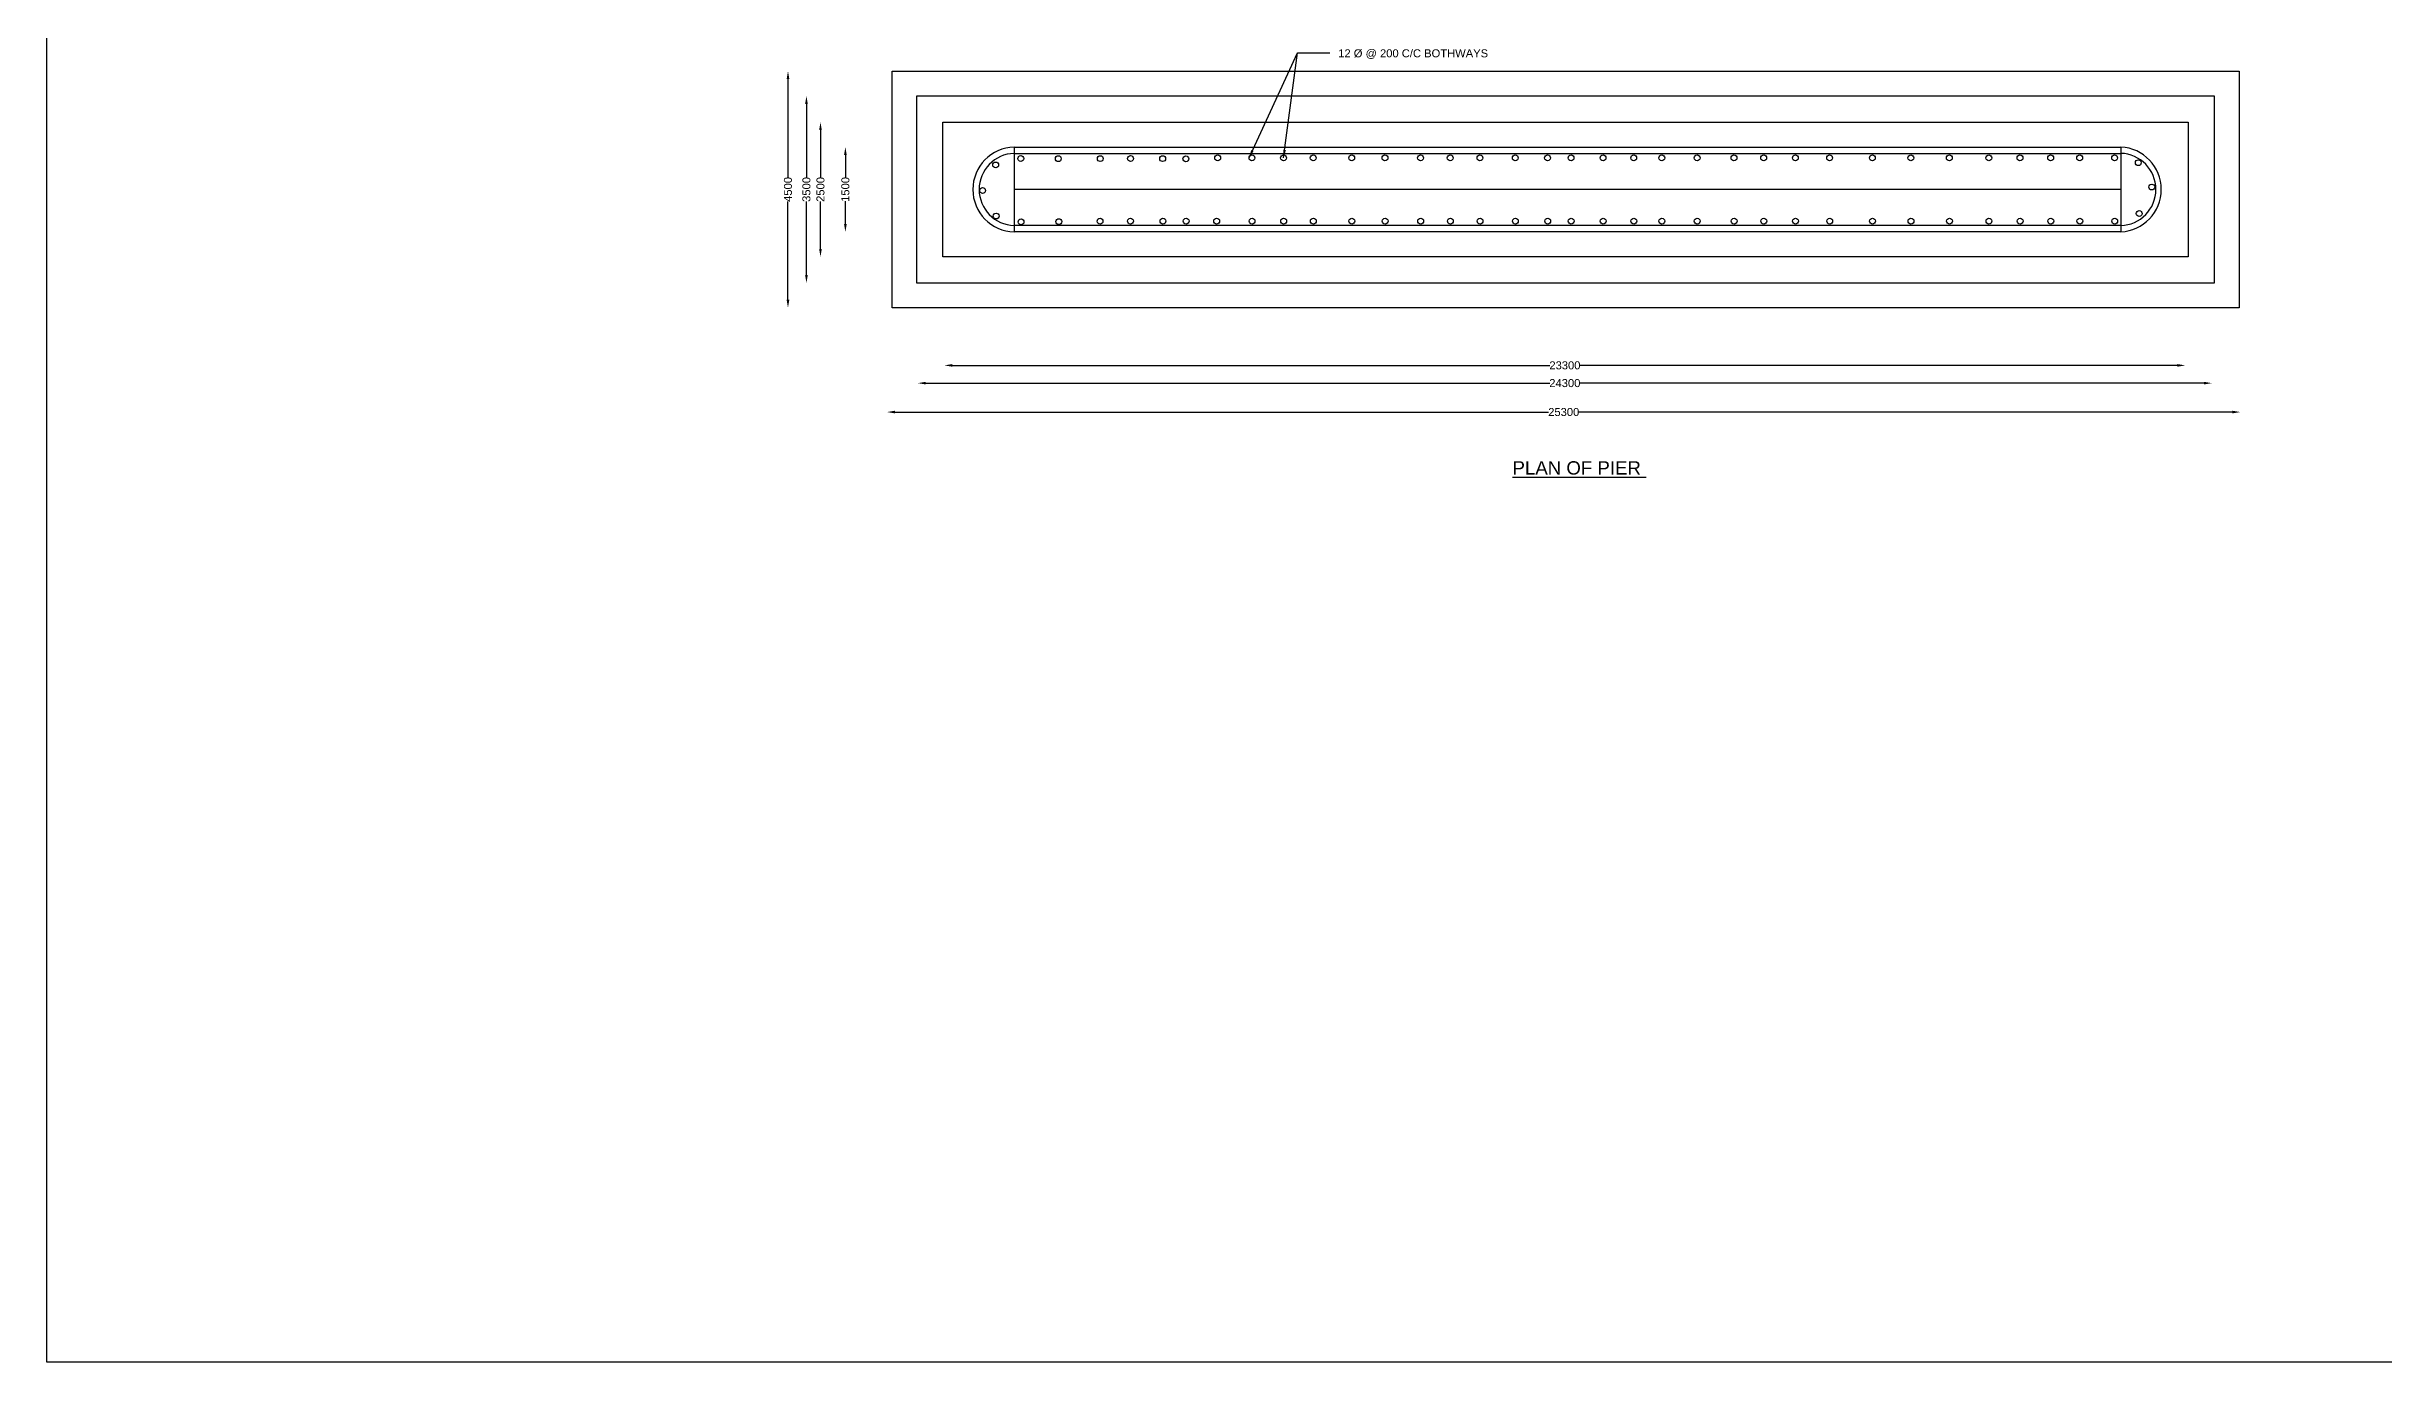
# Model space of a CAD drawing. Header units: millimetres. Extents: x 5124 to 2545511, y 2311 to 44415476.
# Drawn here: x 2477664 to 2521464, y 44369306 to 44393968 of the extents above; entities that cross this region are included whole.
import ezdxf

# ---------------------------------------------------------------- set-up
doc = ezdxf.new("R2010")
doc.units = ezdxf.units.MM
doc.header["$MEASUREMENT"] = 0
doc.layers.add('DRAWING', color=2, linetype='Continuous')
doc.layers.add('TEXT', color=7, linetype='Continuous')
doc.styles.get("Standard").update_dxf_attribs({"font": 'arial.ttf', "height": 150})
doc.dimstyles.get("Standard").update_dxf_attribs({"dimtxt": 150, "dimasz": 150, "dimexe": 0.18, "dimexo": 0.0625, "dimgap": 0.09, "dimtad": 0, "dimdec": 0, "dimzin": 0, "dimdsep": 46, "dimtxsty": 'Standard', "dimcen": 0.09, "dimse1": 1, "dimse2": 1, "dimadec": 0, "dimazin": 0, "dimtfac": 1, "dimtdec": 0, "dimtofl": 0, "dimtmove": 0, "dimatfit": 3, "dimfxl": 1, "dimtolj": 1, "dimtzin": 0, "dimarcsym": 0})

# ---------------------------------------------------------------- blocks, each defined once
blk = doc.blocks.new('*D94')
at = {"layer": 'Defpoints', "color": 0, "transparency": 16777216}
for p in [(2492635, 44392087), (2495798, 44392087), (2495798, 44390497)]:
    blk.add_point(p, dxfattribs=at)
at = {"layer": 'TEXT', "color": 0, "lineweight": -2, "transparency": 16777216}
for p, q in [((2492635, 44391937), (2492635, 44391509)), ((2492635, 44390647), (2492635, 44391075))]:
    blk.add_line(p, q, dxfattribs=at)
at = {"layer": 'TEXT', "color": 0, "transparency": 16777216}
for points in [[(2492610, 44391937), (2492660, 44391937), (2492635, 44392087)], [(2492610, 44390647), (2492660, 44390647), (2492635, 44390497)]]:
    blk.add_solid(points, dxfattribs=at)
at = {"layer": 'TEXT', "color": 0, "transparency": 16777216, "insert": (2492635, 44391292), "char_height": 150, "attachment_point": 5, "rotation": 90}
blk.add_mtext('\\A1;1500', dxfattribs=at)
blk = doc.blocks.new('*D95')
at = {"layer": 'Defpoints', "color": 0, "transparency": 16777216}
for p in [(2494464, 44392556), (2492168, 44390028), (2494464, 44390028)]:
    blk.add_point(p, dxfattribs=at)
at = {"layer": 'TEXT', "color": 0, "lineweight": -2, "transparency": 16777216}
for p, q in [((2492168, 44392406), (2492168, 44391517)), ((2492168, 44390178), (2492168, 44391067))]:
    blk.add_line(p, q, dxfattribs=at)
at = {"layer": 'TEXT', "color": 0, "transparency": 16777216}
for points in [[(2492143, 44392406), (2492193, 44392406), (2492168, 44392556)], [(2492143, 44390178), (2492193, 44390178), (2492168, 44390028)]]:
    blk.add_solid(points, dxfattribs=at)
at = {"layer": 'TEXT', "color": 0, "transparency": 16777216, "insert": (2492168, 44391292), "char_height": 150, "attachment_point": 5, "rotation": 90}
blk.add_mtext('\\A1;2500', dxfattribs=at)
blk = doc.blocks.new('*D96')
at = {"layer": 'Defpoints', "color": 0, "transparency": 16777216}
for p in [(2493974, 44393046), (2491905, 44389538), (2493974, 44389538)]:
    blk.add_point(p, dxfattribs=at)
at = {"layer": 'TEXT', "color": 0, "lineweight": -2, "transparency": 16777216}
for p, q in [((2491905, 44392896), (2491905, 44391516)), ((2491905, 44389688), (2491905, 44391068))]:
    blk.add_line(p, q, dxfattribs=at)
at = {"layer": 'TEXT', "color": 0, "transparency": 16777216}
for points in [[(2491880, 44392896), (2491930, 44392896), (2491905, 44393046)], [(2491880, 44389688), (2491930, 44389688), (2491905, 44389538)]]:
    blk.add_solid(points, dxfattribs=at)
at = {"layer": 'TEXT', "color": 0, "transparency": 16777216, "insert": (2491905, 44391292), "char_height": 150, "attachment_point": 5, "rotation": 90}
blk.add_mtext('\\A1;3500', dxfattribs=at)
blk = doc.blocks.new('*D97')
at = {"layer": 'Defpoints', "color": 0, "transparency": 16777216}
for p in [(2491559, 44393511), (2493509, 44393511), (2493509, 44389073)]:
    blk.add_point(p, dxfattribs=at)
at = {"layer": 'TEXT', "color": 0, "lineweight": -2, "transparency": 16777216}
for p, q in [((2491559, 44393361), (2491559, 44391519)), ((2491559, 44389223), (2491559, 44391065))]:
    blk.add_line(p, q, dxfattribs=at)
at = {"layer": 'TEXT', "color": 0, "transparency": 16777216}
for points in [[(2491534, 44393361), (2491584, 44393361), (2491559, 44393511)], [(2491534, 44389223), (2491584, 44389223), (2491559, 44389073)]]:
    blk.add_solid(points, dxfattribs=at)
at = {"layer": 'TEXT', "color": 0, "transparency": 16777216, "insert": (2491559, 44391292), "char_height": 150, "attachment_point": 5, "rotation": 90}
blk.add_mtext('\\A1;4500', dxfattribs=at)
blk = doc.blocks.new('*D98')
at = {"layer": 'Defpoints', "color": 0, "transparency": 16777216}
for p in [(2494490, 44388077), (2517755, 44388077), (2517755, 44387994)]:
    blk.add_point(p, dxfattribs=at)
at = {"layer": 'TEXT', "color": 0, "lineweight": -2, "transparency": 16777216}
for p, q in [((2494640, 44387994), (2505839, 44387994)), ((2517605, 44387994), (2506406, 44387994))]:
    blk.add_line(p, q, dxfattribs=at)
at = {"layer": 'TEXT', "color": 0, "transparency": 16777216}
for points in [[(2494640, 44388019), (2494640, 44387969), (2494490, 44387994)], [(2517605, 44388019), (2517605, 44387969), (2517755, 44387994)]]:
    blk.add_solid(points, dxfattribs=at)
at = {"layer": 'TEXT', "color": 0, "transparency": 16777216, "insert": (2506123, 44387994), "char_height": 150, "attachment_point": 5}
blk.add_mtext('\\A1;23300', dxfattribs=at)
blk = doc.blocks.new('*D99')
at = {"layer": 'Defpoints', "color": 0, "transparency": 16777216}
for p in [(2493993, 44387611), (2518251, 44387661), (2518251, 44387611)]:
    blk.add_point(p, dxfattribs=at)
at = {"layer": 'TEXT', "color": 0, "lineweight": -2, "transparency": 16777216}
for p, q in [((2494143, 44387661), (2505839, 44387661)), ((2518101, 44387661), (2506405, 44387661))]:
    blk.add_line(p, q, dxfattribs=at)
at = {"layer": 'TEXT', "color": 0, "transparency": 16777216}
for points in [[(2494143, 44387686), (2494143, 44387636), (2493993, 44387661)], [(2518101, 44387686), (2518101, 44387636), (2518251, 44387661)]]:
    blk.add_solid(points, dxfattribs=at)
at = {"layer": 'TEXT', "color": 0, "transparency": 16777216, "insert": (2506122, 44387661), "char_height": 150, "attachment_point": 5}
blk.add_mtext('\\A1;24300', dxfattribs=at)
blk = doc.blocks.new('*D100')
at = {"layer": 'Defpoints', "color": 0, "transparency": 16777216}
for p in [(2493415, 44387116), (2518787, 44387119), (2518787, 44387116)]:
    blk.add_point(p, dxfattribs=at)
at = {"layer": 'TEXT', "color": 0, "lineweight": -2, "transparency": 16777216}
for p, q in [((2493565, 44387119), (2505817, 44387119)), ((2518637, 44387119), (2506384, 44387119))]:
    blk.add_line(p, q, dxfattribs=at)
at = {"layer": 'TEXT', "color": 0, "transparency": 16777216}
for points in [[(2493565, 44387144), (2493565, 44387094), (2493415, 44387119)], [(2518637, 44387144), (2518637, 44387094), (2518787, 44387119)]]:
    blk.add_solid(points, dxfattribs=at)
at = {"layer": 'TEXT', "color": 0, "transparency": 16777216, "insert": (2506101, 44387119), "char_height": 150, "attachment_point": 5}
blk.add_mtext('\\A1;25300', dxfattribs=at)

msp = doc.modelspace()

# ---------------------------------------------------------------- linework, layer by layer
at = {"layer": 'DRAWING', "color": 0}
for points in [[(2477663.5, 44415476.4), (2545510.7, 44415476.4), (2545510.7, 44369306), (2477663.5, 44369306)], [(2493508.9, 44393511.1), (2518759.8, 44393511.1), (2518759.8, 44389072.5), (2493508.9, 44389072.5)], [(2493974.2, 44393045.9), (2518294.5, 44393045.9), (2518294.5, 44389537.8), (2493974.2, 44389537.8)], [(2494464, 44392556), (2517804.7, 44392556), (2517804.7, 44390027.6), (2494464, 44390027.6)]]:
    msp.add_lwpolyline(points, close=True, dxfattribs=at)
for points in [[(2495797.9, 44392086.6), (2516544.3, 44392086.6)], [(2495797.9, 44392086.6), (2495797.9, 44390497)], [(2495797.9, 44391968.4), (2516544.3, 44391968.4)], [(2516544.3, 44392086.6), (2516544.3, 44390497)], [(2516544.3, 44391291.8), (2495797.9, 44391291.8)], [(2516544.3, 44390615.2), (2495797.9, 44390615.2)], [(2516544.3, 44390497), (2495797.9, 44390497)]]:
    msp.add_lwpolyline(points, dxfattribs=at)
for centre in [(2495452.6, 44391751.8), (2495922.8, 44391871), (2496625.7, 44391868.7), (2497413.3, 44391870.2), (2497980.5, 44391871.7), (2498582.6, 44391869.8), (2499017.8, 44391866), (2499614.1, 44391883.2), (2500256.4, 44391883.2), (2500848.5, 44391883.2), (2501405.1, 44391883.2), (2502126.7, 44391883.2), (2502750.5, 44391883.2), (2503417.2, 44391883.2), (2503973.7, 44391883.2), (2504530.3, 44391883.2), (2505192.7, 44391883.2), (2505798.2, 44391883.2), (2506238.5, 44391883.2), (2506837.8, 44391883.2), (2507412.7, 44391883.2), (2507938.7, 44391883.2), (2508601.4, 44391883.2), (2509292.5, 44391883.2), (2509849, 44391883.2), (2510443.1, 44391883.2), (2511085.3, 44391883.2), (2511886.5, 44391883.2), (2512608.2, 44391883.2), (2513329.8, 44391883.2), (2514069.8, 44391883.2), (2514653.9, 44391883.2), (2515228.8, 44391883.2), (2515773.1, 44391883.2), (2516427.5, 44391883.2), (2516871.8, 44391793.1), (2495207.9, 44391270.9), (2517124.7, 44391337), (2495460.6, 44390793.6), (2516889.7, 44390840.3), (2495927.6, 44390684.1), (2496636.7, 44390688.6), (2497408.9, 44390696.1), (2497979.1, 44390699.1), (2498588.4, 44390699.1), (2499021.9, 44390699.1), (2499594.8, 44390699.1), (2500258.7, 44390699.1), (2500850.8, 44390699.1), (2501407.4, 44390699.1), (2502129, 44390699.1), (2502752.8, 44390699.1), (2503419.5, 44390699.1), (2503976, 44390699.1), (2504532.6, 44390699.1), (2505195, 44390699.1), (2505800.4, 44390699.1), (2506240.8, 44390699.1), (2506840.1, 44390699.1), (2507415, 44390699.1), (2507941, 44390699.1), (2508603.7, 44390699.1), (2509294.8, 44390699.1), (2509851.3, 44390699.1), (2510445.4, 44390699.1), (2511087.6, 44390699.1), (2511888.8, 44390699.1), (2512610.5, 44390699.1), (2513332.1, 44390699.1), (2514072.1, 44390699.1), (2514656.2, 44390699.1), (2515231.1, 44390699.1), (2515775.4, 44390699.1), (2516429.8, 44390699.1)]:
    msp.add_circle(centre, 54.8, dxfattribs=at)
for centre, radius, start, end in [((2495819.2, 44391291.8), 795.1, 91.54152, 268.45848), ((2495819.4, 44391291.8), 676.9, 91.82159, 268.17841), ((2516506.1, 44391291.8), 795.7, 272.74849, 87.25151), ((2516524.7, 44391291.8), 676.9, 271.65364, 88.34636)]:
    msp.add_arc(centre, radius, start, end, dxfattribs=at)

# ---------------------------------------------------------------- texts
at = {"layer": 'TEXT', "color": 0}
for s, height, p in [('12 Ø @ 200 C/C BOTHWAYS ', 150, (2501873.7, 44393769.2)), ('%%UPLAN OF PIER ', 250, (2505141.3, 44385947.5))]:
    msp.add_text(s, height=height, dxfattribs=at).set_placement(p)

# ---------------------------------------------------------------- dimensions: what is measured, and where the dimension line sits
for base, p1, p2, text, picture, middle in [((2491558.9, 44393511.1), (2493508.9, 44389072.5), (2493508.9, 44393511.1), '4500', '*D97', (2491558.9, 44391291.8)), ((2491905.5, 44389537.8), (2493974.2, 44393045.9), (2493974.2, 44389537.8), '3500', '*D96', (2491905.5, 44391291.8)), ((2492168.4, 44390027.6), (2494464, 44392556), (2494464, 44390027.6), '2500', '*D95', (2492168.4, 44391291.8)), ((2492634.5, 44392086.6), (2495797.9, 44390497), (2495797.9, 44392086.6), '1500', '*D94', (2492634.5, 44391291.8))]:
    dim = msp.add_linear_dim(base=base, p1=p1, p2=p2, angle=90, text=text, dimstyle='Standard', dxfattribs=at)
    dim.commit()
    dim.dimension.update_dxf_attribs({"geometry": picture, "text_midpoint": middle})
for base, p1, p2, text, picture, middle in [((2517755.1, 44387993.7), (2494490.4, 44388076.6), (2517755.1, 44388076.6), '23300', '*D98', (2506122.7, 44387993.7)), ((2518250.9, 44387661.2), (2493993, 44387610.8), (2518250.9, 44387610.8), '24300', '*D99', (2506122, 44387661.2)), ((2518786.7, 44387119.1), (2493414.7, 44387115.5), (2518786.7, 44387115.5), '25300', '*D100', (2506100.7, 44387119.1))]:
    dim = msp.add_linear_dim(base=base, p1=p1, p2=p2, text=text, dimstyle='Standard', dxfattribs=at)
    dim.commit()
    dim.dimension.update_dxf_attribs({"geometry": picture, "text_midpoint": middle})

# ---------------------------------------------------------------- leaders
for points in [[(2500201.5, 44391883.2), (2501110.2, 44393855), (2501713.6, 44393855)], [(2500848.5, 44391883.2), (2501110.2, 44393855)]]:
    msp.add_leader(points, dimstyle='Standard', override={"dimgap": 0.09, "dimtad": 0}, dxfattribs=at)

doc.saveas('drawing.dxf')
